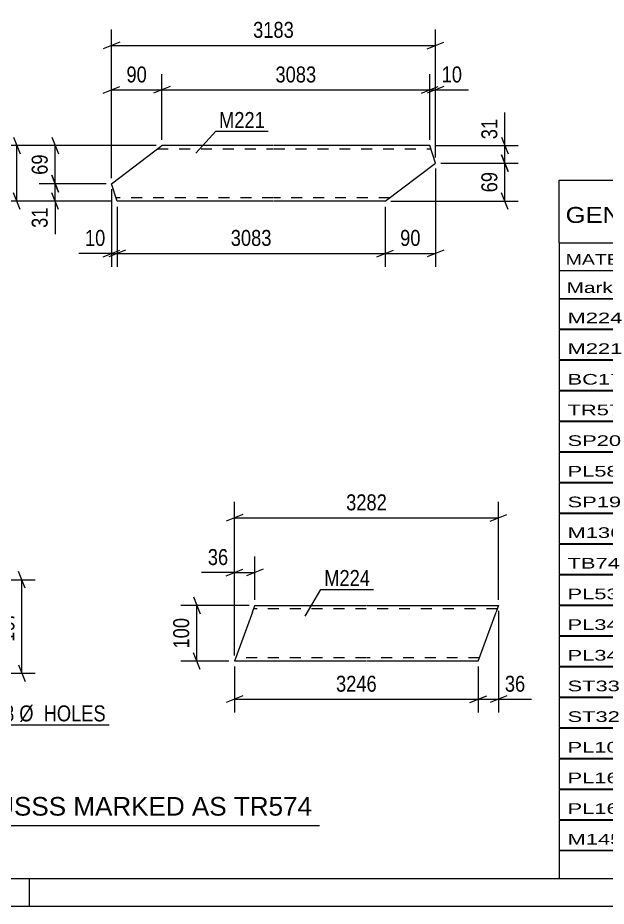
# Model space of a CAD drawing. Header units: millimetres. Extents: x 0 to 841, y 0 to 594.
# Drawn here: x 418.9 to 524.4, y 0 to 159.4 of the extents above; entities that cross this region are included whole.
import ezdxf

# ---------------------------------------------------------------- set-up
doc = ezdxf.new("R2010")
doc.units = ezdxf.units.MM
doc.linetypes.add('DXK_LINE_DOT2', pattern=[3.9198, 1.9599, -1.9599])
doc.styles.add('Arial', font='ARIAL.TTF', dxfattribs={"height": 0.2})
doc.styles.add('Arial Narrow', font='ARIALN.TTF', dxfattribs={"height": 0.2})

# ---------------------------------------------------------------- blocks, each defined once
blk = doc.blocks.new('Unknown-122567994-1133')
at = {"color": 5, "linetype": 'Continuous'}
for p, q in [((5, 5), (836, 5)), ((421, 0), (421, 5)), ((0, 0), (841, 0))]:
    blk.add_line(p, q, dxfattribs=at)
blk = doc.blocks.new('Part-122567994-6184 - 6178')
at = {"color": 2, "linetype": 'Continuous'}
for p, q in [((460.95, 52.77), (457.75, 43.97)), ((460.95, 52.77), (461.39, 53.97)), ((461.39, 53.97), (481.39, 53.97)), ((481.49, 53.97), (505.12, 53.97)), ((501.49, 43.97), (504.69, 52.77)), ((505, 53.62), (504.69, 52.77)), ((505.09, 53.88), (505, 53.62)), ((505.12, 53.97), (505.09, 53.88)), ((481.39, 43.97), (457.75, 43.97)), ((501.49, 43.97), (481.49, 43.97))]:
    blk.add_line(p, q, dxfattribs=at)
at = {"color": 7, "linetype": 'DXK_LINE_DOT2'}
for p, q in [((481.39, 53.37), (461.17, 53.37)), ((461.35, 53.88), (461.26, 53.62)), ((461.39, 53.97), (461.35, 53.88)), ((504.91, 53.37), (481.49, 53.37)), ((505.12, 53.97), (505, 53.62)), ((481.39, 44.57), (457.96, 44.57)), ((501.7, 44.57), (481.49, 44.57))]:
    blk.add_line(p, q, dxfattribs=at)
blk = doc.blocks.new('Part-122567994-6986 - 6980')
at = {"color": 2, "linetype": 'Continuous'}
for p, q in [((435.7, 129.6), (444.7, 136.45)), ((464.7, 136.45), (444.7, 136.45)), ((492.81, 136.45), (464.8, 136.45)), ((493.79, 133.3), (492.81, 136.45)), ((484.8, 126.45), (493.79, 133.3)), ((436.68, 126.45), (435.7, 129.6)), ((464.7, 126.45), (436.68, 126.45)), ((484.8, 126.45), (464.8, 126.45))]:
    blk.add_line(p, q, dxfattribs=at)
at = {"color": 7, "linetype": 'DXK_LINE_DOT2'}
for p, q in [((443.91, 135.85), (464.7, 135.85)), ((464.8, 135.85), (493, 135.85)), ((464.7, 127.05), (436.49, 127.05)), ((485.58, 127.05), (464.8, 127.05))]:
    blk.add_line(p, q, dxfattribs=at)
blk = doc.blocks.new('StraightDimension-122567994-6236 - 6178')
at = {"color": 7, "linetype": 'Continuous'}
for p, q in [((450.37, 55.47), (451.57, 52.47)), ((460.39, 53.97), (448.12, 53.97)), ((450.97, 43.97), (450.97, 53.97)), ((451.57, 42.47), (450.37, 45.47)), ((456.75, 43.97), (448.12, 43.97))]:
    blk.add_line(p, q, dxfattribs=at)
at = {"color": 0}
blk.add_wipeout([(450.22, 52.32), (446.02, 52.32), (446.02, 45.63), (450.22, 45.63)], dxfattribs=at)
at = {"color": 3, "style": 'Arial Narrow'}
blk.add_text('100', height=2.863, rotation=90.0002, dxfattribs=at).set_placement((449.62, 46.23))
blk = doc.blocks.new('StraightDimension-122567994-6212 - 6178')
at = {"color": 7, "linetype": 'Continuous'}
for p, q in [((457.75, 44.97), (457.75, 62.7)), ((461.39, 54.97), (461.39, 62.7)), ((456.25, 59.25), (459.25, 60.45)), ((457.75, 59.85), (461.39, 59.85)), ((462.89, 60.45), (459.89, 59.25))]:
    blk.add_line(p, q, dxfattribs=at)
at = {"color": 0}
blk.add_wipeout([(457.22, 60.6), (457.22, 64.8), (452.36, 64.8), (452.36, 60.6)], dxfattribs=at)
at = {"color": 7, "linetype": 'Continuous'}
blk.add_line((457.75, 59.85), (451.84, 59.85), dxfattribs=at)
blk.add_line((457.75, 59.85), (451.84, 59.85), dxfattribs=at)
at = {"color": 3, "style": 'Arial Narrow'}
blk.add_text('36', height=2.863, dxfattribs=at).set_placement((452.96, 61.2))
blk = doc.blocks.new('StraightDimension-122567994-6187 - 6178')
at = {"color": 7, "linetype": 'Continuous'}
for p, q in [((457.75, 42.97), (457.75, 34.73)), ((501.49, 42.97), (501.49, 34.73)), ((459.25, 37.73), (456.25, 36.53)), ((457.75, 37.13), (501.49, 37.13)), ((499.99, 36.53), (502.99, 37.73))]:
    blk.add_line(p, q, dxfattribs=at)
at = {"color": 0}
blk.add_wipeout([(483.87, 37.88), (483.87, 42.08), (475.36, 42.08), (475.36, 37.88)], dxfattribs=at)
at = {"color": 3, "style": 'Arial Narrow'}
blk.add_text('3246', height=2.863, dxfattribs=at).set_placement((475.96, 38.48))
blk = doc.blocks.new('StraightDimension-122567994-6199 - 6178')
at = {"color": 7, "linetype": 'Continuous'}
for p, q in [((505.12, 52.97), (505.12, 34.73)), ((501.49, 42.97), (501.49, 34.73)), ((499.99, 36.53), (502.99, 37.73)), ((501.49, 37.13), (505.12, 37.13)), ((506.62, 37.73), (503.62, 36.53))]:
    blk.add_line(p, q, dxfattribs=at)
at = {"color": 0}
blk.add_wipeout([(510.51, 37.88), (510.51, 42.08), (505.65, 42.08), (505.65, 37.88)], dxfattribs=at)
at = {"color": 7, "linetype": 'Continuous'}
blk.add_line((505.12, 37.13), (511.03, 37.13), dxfattribs=at)
blk.add_line((505.12, 37.13), (511.03, 37.13), dxfattribs=at)
at = {"color": 3, "style": 'Arial Narrow'}
blk.add_text('36', height=2.863, dxfattribs=at).set_placement((506.25, 38.48))
blk = doc.blocks.new('StraightDimension-122567994-6225 - 6178')
at = {"color": 7, "linetype": 'Continuous'}
for p, q in [((457.75, 44.97), (457.75, 72.51)), ((505.12, 54.97), (505.12, 72.51)), ((459.25, 70.26), (456.25, 69.06)), ((503.62, 69.06), (506.62, 70.26)), ((457.75, 69.66), (505.12, 69.66))]:
    blk.add_line(p, q, dxfattribs=at)
at = {"color": 0}
blk.add_wipeout([(485.69, 70.41), (485.69, 74.61), (477.18, 74.61), (477.18, 70.41)], dxfattribs=at)
at = {"color": 3, "style": 'Arial Narrow'}
blk.add_text('3282', height=2.863, dxfattribs=at).set_placement((477.78, 71.01))
blk = doc.blocks.new('StraightDimension-122567994-7077 - 6980')
at = {"color": 7, "linetype": 'Continuous'}
for p, q in [((436.68, 125.45), (436.68, 114.69)), ((484.8, 125.45), (484.8, 114.69)), ((438.18, 117.69), (435.18, 116.49)), ((436.68, 117.09), (484.8, 117.09)), ((483.3, 116.49), (486.3, 117.69))]:
    blk.add_line(p, q, dxfattribs=at)
at = {"color": 0}
blk.add_wipeout([(465, 117.84), (465, 122.04), (456.48, 122.04), (456.48, 117.84)], dxfattribs=at)
at = {"color": 3, "style": 'Arial Narrow'}
blk.add_text('3083', height=2.863, dxfattribs=at).set_placement((457.08, 118.44))
blk = doc.blocks.new('StraightDimension-122567994-6989 - 6980')
at = {"color": 7, "linetype": 'Continuous'}
for p, q in [((435.7, 130.6), (435.7, 149.26)), ((444.7, 137.45), (444.7, 149.26)), ((434.2, 145.81), (437.2, 147.01)), ((446.2, 147.01), (443.2, 145.81)), ((435.7, 146.41), (444.7, 146.41))]:
    blk.add_line(p, q, dxfattribs=at)
at = {"color": 0}
blk.add_wipeout([(442.63, 147.16), (442.63, 151.36), (437.77, 151.36), (437.77, 147.16)], dxfattribs=at)
at = {"color": 3, "style": 'Arial Narrow'}
blk.add_text('90', height=2.863, dxfattribs=at).set_placement((438.37, 147.76))
blk = doc.blocks.new('StraightDimension-122567994-7031 - 6980')
at = {"color": 7, "linetype": 'Continuous'}
for p, q in [((492.81, 137.45), (492.81, 149.26)), ((493.79, 134.3), (493.79, 149.26)), ((491.31, 145.81), (494.31, 147.01)), ((495.29, 147.01), (492.29, 145.81)), ((492.81, 146.41), (493.79, 146.41))]:
    blk.add_line(p, q, dxfattribs=at)
at = {"color": 0}
blk.add_wipeout([(499.17, 147.16), (499.17, 151.36), (494.31, 151.36), (494.31, 147.16)], dxfattribs=at)
at = {"color": 7, "linetype": 'Continuous'}
blk.add_line((493.79, 146.41), (499.7, 146.41), dxfattribs=at)
blk.add_line((493.79, 146.41), (499.7, 146.41), dxfattribs=at)
at = {"color": 3, "style": 'Arial Narrow'}
blk.add_text('10', height=2.863, dxfattribs=at).set_placement((494.91, 147.76))
blk = doc.blocks.new('StraightDimension-122567994-7007 - 6980')
at = {"color": 7, "linetype": 'Continuous'}
for p, q in [((444.7, 137.45), (444.7, 149.26)), ((492.81, 137.45), (492.81, 149.26)), ((446.2, 147.01), (443.2, 145.81)), ((491.31, 145.81), (494.31, 147.01)), ((444.7, 146.41), (492.81, 146.41))]:
    blk.add_line(p, q, dxfattribs=at)
at = {"color": 0}
blk.add_wipeout([(473.01, 147.16), (473.01, 151.36), (464.5, 151.36), (464.5, 147.16)], dxfattribs=at)
at = {"color": 3, "style": 'Arial Narrow'}
blk.add_text('3083', height=2.863, dxfattribs=at).set_placement((465.1, 147.76))
blk = doc.blocks.new('StraightDimension-122567994-7049 - 6980')
at = {"color": 7, "linetype": 'Continuous'}
for p, q in [((435.7, 130.6), (435.7, 157.26)), ((493.79, 134.3), (493.79, 157.26)), ((437.2, 155.01), (434.2, 153.81)), ((492.29, 153.81), (495.29, 155.01)), ((435.7, 154.41), (493.79, 154.41))]:
    blk.add_line(p, q, dxfattribs=at)
at = {"color": 0}
blk.add_wipeout([(469, 155.16), (469, 159.36), (460.49, 159.36), (460.49, 155.16)], dxfattribs=at)
at = {"color": 3, "style": 'Arial Narrow'}
blk.add_text('3183', height=2.863, dxfattribs=at).set_placement((461.09, 155.76))
blk = doc.blocks.new('StraightDimension-122567994-7060 - 6980')
at = {"color": 7, "linetype": 'Continuous'}
for p, q in [((435.7, 128.6), (435.7, 114.69)), ((436.68, 125.45), (436.68, 114.69)), ((434.2, 116.49), (437.2, 117.69)), ((438.18, 117.69), (435.18, 116.49)), ((435.7, 117.09), (436.68, 117.09))]:
    blk.add_line(p, q, dxfattribs=at)
at = {"color": 0}
blk.add_wipeout([(435.18, 117.84), (435.18, 122.04), (430.32, 122.04), (430.32, 117.84)], dxfattribs=at)
at = {"color": 7, "linetype": 'Continuous'}
blk.add_line((435.7, 117.09), (429.8, 117.09), dxfattribs=at)
blk.add_line((435.7, 117.09), (429.8, 117.09), dxfattribs=at)
at = {"color": 3, "style": 'Arial Narrow'}
blk.add_text('10', height=2.863, dxfattribs=at).set_placement((430.92, 118.44))
blk = doc.blocks.new('StraightDimension-122567994-7102 - 6980')
at = {"color": 7, "linetype": 'Continuous'}
for p, q in [((493.79, 132.3), (493.79, 114.69)), ((484.8, 125.45), (484.8, 114.69)), ((483.3, 116.49), (486.3, 117.69)), ((484.8, 117.09), (493.79, 117.09)), ((495.29, 117.69), (492.29, 116.49))]:
    blk.add_line(p, q, dxfattribs=at)
at = {"color": 0}
blk.add_wipeout([(491.72, 117.84), (491.72, 122.04), (486.87, 122.04), (486.87, 117.84)], dxfattribs=at)
at = {"color": 3, "style": 'Arial Narrow'}
blk.add_text('90', height=2.863, dxfattribs=at).set_placement((487.47, 118.44))
blk = doc.blocks.new('StraightDimension-122567994-7120 - 6980')
at = {"color": 7, "linetype": 'Continuous'}
for p, q in [((424.98, 137.95), (426.18, 134.95)), ((443.7, 136.45), (422.73, 136.45)), ((425.58, 129.6), (425.58, 136.45)), ((426.18, 128.1), (424.98, 131.1)), ((434.7, 129.6), (422.73, 129.6))]:
    blk.add_line(p, q, dxfattribs=at)
at = {"color": 0}
blk.add_wipeout([(424.83, 135.45), (420.63, 135.45), (420.63, 130.59), (424.83, 130.59)], dxfattribs=at)
at = {"color": 3, "style": 'Arial Narrow'}
blk.add_text('69', height=2.863, rotation=90.0002, dxfattribs=at).set_placement((424.23, 131.19))
blk = doc.blocks.new('StraightDimension-122567994-7144 - 6980')
at = {"color": 7, "linetype": 'Continuous'}
for p, q in [((424.98, 131.1), (426.18, 128.1)), ((434.7, 129.6), (422.73, 129.6)), ((425.58, 126.45), (425.58, 129.6)), ((426.18, 124.95), (424.98, 127.95)), ((435.68, 126.45), (422.73, 126.45))]:
    blk.add_line(p, q, dxfattribs=at)
at = {"color": 0}
blk.add_wipeout([(424.83, 125.92), (420.63, 125.92), (420.63, 121.07), (424.83, 121.07)], dxfattribs=at)
at = {"color": 7, "linetype": 'Continuous'}
blk.add_line((425.58, 126.45), (425.58, 120.54), dxfattribs=at)
blk.add_line((425.58, 126.45), (425.58, 120.54), dxfattribs=at)
at = {"color": 3, "style": 'Arial Narrow'}
blk.add_text('31', height=2.863, rotation=90.0002, dxfattribs=at).set_placement((424.23, 121.67))
blk = doc.blocks.new('StraightDimension-122567994-7169 - 6980')
at = {"color": 7, "linetype": 'Continuous'}
for p, q in [((505.65, 137.95), (506.85, 134.95)), ((493.81, 136.45), (508.65, 136.45)), ((506.25, 133.3), (506.25, 136.45)), ((506.85, 131.8), (505.65, 134.8)), ((494.79, 133.3), (508.65, 133.3))]:
    blk.add_line(p, q, dxfattribs=at)
at = {"color": 0}
blk.add_wipeout([(505.5, 141.83), (501.3, 141.83), (501.3, 136.97), (505.5, 136.97)], dxfattribs=at)
at = {"color": 7, "linetype": 'Continuous'}
blk.add_line((506.25, 136.45), (506.25, 142.36), dxfattribs=at)
blk.add_line((506.25, 136.45), (506.25, 142.36), dxfattribs=at)
at = {"color": 3, "style": 'Arial Narrow'}
blk.add_text('31', height=2.863, rotation=90.0002, dxfattribs=at).set_placement((504.9, 137.57))
blk = doc.blocks.new('StraightDimension-122567994-7193 - 6980')
at = {"color": 7, "linetype": 'Continuous'}
for p, q in [((505.65, 134.8), (506.85, 131.8)), ((494.79, 133.3), (508.65, 133.3)), ((506.25, 126.45), (506.25, 133.3)), ((506.85, 124.95), (505.65, 127.95)), ((485.8, 126.45), (508.65, 126.45))]:
    blk.add_line(p, q, dxfattribs=at)
at = {"color": 0}
blk.add_wipeout([(505.5, 132.3), (501.3, 132.3), (501.3, 127.45), (505.5, 127.45)], dxfattribs=at)
at = {"color": 3, "style": 'Arial Narrow'}
blk.add_text('69', height=2.863, rotation=90.0002, dxfattribs=at).set_placement((504.9, 128.05))
blk = doc.blocks.new('StraightDimension-122567994-7218 - 6980')
at = {"color": 7, "linetype": 'Continuous'}
for p, q in [((418.08, 137.95), (419.28, 134.95)), ((443.7, 136.45), (415.83, 136.45)), ((418.68, 126.45), (418.68, 136.45)), ((419.28, 124.95), (418.08, 127.95)), ((435.68, 126.45), (415.83, 126.45))]:
    blk.add_line(p, q, dxfattribs=at)
at = {"color": 0}
blk.add_wipeout([(417.93, 134.79), (413.73, 134.79), (413.73, 128.11), (417.93, 128.11)], dxfattribs=at)
at = {"color": 3, "style": 'Arial Narrow'}
blk.add_text('100', height=2.863, rotation=90.0002, dxfattribs=at).set_placement((417.33, 128.71))
blk = doc.blocks.new('StraightDimension-122567994-24476 - 24458')
at = {"color": 7, "linetype": 'Continuous'}
for p, q in [((420.21, 57.03), (419.01, 60.03)), ((398.37, 58.53), (422.01, 58.53)), ((419.61, 41.82), (419.61, 58.53)), ((419.01, 43.32), (420.21, 40.32)), ((404.3, 41.82), (422.01, 41.82))]:
    blk.add_line(p, q, dxfattribs=at)
at = {"color": 0}
blk.add_wipeout([(418.86, 53.51), (414.66, 53.51), (414.66, 46.83), (418.86, 46.83)], dxfattribs=at)
at = {"color": 3, "style": 'Arial Narrow'}
blk.add_text('167', height=2.863, rotation=90.0002, dxfattribs=at).set_placement((418.26, 47.43))
blk = doc.blocks.new('Unknown-122567994-31871')
at = {"color": 7, "linetype": 'Continuous'}
for p, q in [((516, 130.25), (676, 130.25)), ((516, 119), (516, 130.25)), ((676, 130.25), (676, 119)), ((516, 119), (676, 119)), ((516, 119), (516, 114)), ((676, 119), (676, 114)), ((516, 114), (676, 114)), ((516, 114), (516, 109)), ((540, 114), (540, 109)), ((575.5, 114), (575.5, 109)), ((601.5, 114), (601.5, 109)), ((614.5, 114), (614.5, 109)), ((632, 114), (632, 109)), ((654, 114), (654, 109)), ((676, 114), (676, 109)), ((516, 109), (676, 109)), ((516, 108.95), (516, 103.55)), ((516, 108.95), (676, 108.95)), ((540, 109), (540, 103.5)), ((575.5, 109), (575.5, 103.5)), ((601.5, 109), (601.5, 103.5)), ((614.5, 109), (614.5, 103.5)), ((632, 109), (632, 103.5)), ((654, 109), (654, 103.5)), ((676, 108.95), (676, 103.55)), ((516, 103.55), (676, 103.55)), ((516, 103.45), (516, 98.05)), ((516, 103.45), (676, 103.45)), ((540, 103.5), (540, 98)), ((575.5, 103.5), (575.5, 98)), ((601.5, 103.5), (601.5, 98)), ((614.5, 103.5), (614.5, 98)), ((632, 103.5), (632, 98)), ((654, 103.5), (654, 98)), ((676, 103.45), (676, 98.05)), ((516, 98.05), (676, 98.05)), ((516, 97.95), (516, 92.55)), ((516, 97.95), (676, 97.95)), ((540, 98), (540, 92.5)), ((575.5, 98), (575.5, 92.5)), ((601.5, 98), (601.5, 92.5)), ((614.5, 98), (614.5, 92.5)), ((632, 98), (632, 92.5)), ((654, 98), (654, 92.5)), ((676, 97.95), (676, 92.55)), ((516, 92.55), (676, 92.55)), ((516, 92.45), (516, 87.05)), ((516, 92.45), (676, 92.45)), ((540, 92.5), (540, 87)), ((575.5, 92.5), (575.5, 87)), ((601.5, 92.5), (601.5, 87)), ((614.5, 92.5), (614.5, 87)), ((632, 92.5), (632, 87)), ((654, 92.5), (654, 87)), ((676, 92.45), (676, 87.05)), ((516, 87.05), (676, 87.05)), ((516, 86.95), (516, 81.55)), ((516, 86.95), (676, 86.95)), ((540, 87), (540, 81.5)), ((575.5, 87), (575.5, 81.5)), ((601.5, 87), (601.5, 81.5)), ((614.5, 87), (614.5, 81.5)), ((632, 87), (632, 81.5)), ((654, 87), (654, 81.5)), ((676, 86.95), (676, 81.55)), ((516, 81.55), (676, 81.55)), ((516, 81.45), (516, 76.05)), ((516, 81.45), (676, 81.45)), ((540, 81.5), (540, 76)), ((575.5, 81.5), (575.5, 76)), ((601.5, 81.5), (601.5, 76)), ((614.5, 81.5), (614.5, 76)), ((632, 81.5), (632, 76)), ((654, 81.5), (654, 76)), ((676, 81.45), (676, 76.05)), ((516, 76.05), (676, 76.05)), ((516, 75.95), (516, 70.55)), ((516, 75.95), (676, 75.95)), ((540, 76), (540, 70.5)), ((575.5, 76), (575.5, 70.5)), ((601.5, 76), (601.5, 70.5)), ((614.5, 76), (614.5, 70.5)), ((632, 76), (632, 70.5)), ((654, 76), (654, 70.5)), ((676, 75.95), (676, 70.55)), ((516, 70.55), (676, 70.55)), ((516, 70.45), (516, 65.05)), ((516, 70.45), (676, 70.45)), ((540, 70.5), (540, 65)), ((575.5, 70.5), (575.5, 65)), ((601.5, 70.5), (601.5, 65)), ((614.5, 70.5), (614.5, 65)), ((632, 70.5), (632, 65)), ((654, 70.5), (654, 65)), ((676, 70.45), (676, 65.05)), ((516, 65.05), (676, 65.05)), ((516, 64.95), (516, 59.55)), ((516, 64.95), (676, 64.95)), ((540, 65), (540, 59.5)), ((575.5, 65), (575.5, 59.5)), ((601.5, 65), (601.5, 59.5)), ((614.5, 65), (614.5, 59.5)), ((632, 65), (632, 59.5)), ((654, 65), (654, 59.5)), ((676, 64.95), (676, 59.55)), ((516, 59.55), (676, 59.55)), ((516, 59.45), (516, 54.05)), ((516, 59.45), (676, 59.45)), ((540, 59.5), (540, 54)), ((575.5, 59.5), (575.5, 54)), ((601.5, 59.5), (601.5, 54)), ((614.5, 59.5), (614.5, 54)), ((632, 59.5), (632, 54)), ((654, 59.5), (654, 54)), ((676, 59.45), (676, 54.05)), ((516, 54.05), (676, 54.05)), ((516, 53.95), (516, 48.55)), ((516, 53.95), (676, 53.95)), ((540, 54), (540, 48.5)), ((575.5, 54), (575.5, 48.5)), ((601.5, 54), (601.5, 48.5)), ((614.5, 54), (614.5, 48.5)), ((632, 54), (632, 48.5)), ((654, 54), (654, 48.5)), ((676, 53.95), (676, 48.55)), ((516, 48.55), (676, 48.55)), ((516, 48.45), (516, 43.05)), ((516, 48.45), (676, 48.45)), ((540, 48.5), (540, 43)), ((575.5, 48.5), (575.5, 43)), ((601.5, 48.5), (601.5, 43)), ((614.5, 48.5), (614.5, 43)), ((632, 48.5), (632, 43)), ((654, 48.5), (654, 43)), ((676, 48.45), (676, 43.05)), ((516, 43.05), (676, 43.05)), ((516, 42.95), (516, 37.55)), ((516, 42.95), (676, 42.95)), ((540, 43), (540, 37.5)), ((575.5, 43), (575.5, 37.5)), ((601.5, 43), (601.5, 37.5)), ((614.5, 43), (614.5, 37.5)), ((632, 43), (632, 37.5)), ((654, 43), (654, 37.5)), ((676, 42.95), (676, 37.55)), ((516, 37.55), (676, 37.55)), ((516, 37.45), (516, 32.05)), ((516, 37.45), (676, 37.45)), ((540, 37.5), (540, 32)), ((575.5, 37.5), (575.5, 32)), ((601.5, 37.5), (601.5, 32)), ((614.5, 37.5), (614.5, 32)), ((632, 37.5), (632, 32)), ((654, 37.5), (654, 32)), ((676, 37.45), (676, 32.05)), ((516, 32.05), (676, 32.05)), ((516, 31.95), (516, 26.55)), ((516, 31.95), (676, 31.95)), ((540, 32), (540, 26.5)), ((575.5, 32), (575.5, 26.5)), ((601.5, 32), (601.5, 26.5)), ((614.5, 32), (614.5, 26.5)), ((632, 32), (632, 26.5)), ((654, 32), (654, 26.5)), ((676, 31.95), (676, 26.55)), ((516, 26.55), (676, 26.55)), ((516, 26.45), (516, 21.05)), ((516, 26.45), (676, 26.45)), ((540, 26.5), (540, 21)), ((575.5, 26.5), (575.5, 21)), ((601.5, 26.5), (601.5, 21)), ((614.5, 26.5), (614.5, 21)), ((632, 26.5), (632, 21)), ((654, 26.5), (654, 21)), ((676, 26.45), (676, 21.05)), ((516, 21.05), (676, 21.05)), ((516, 20.95), (516, 15.55)), ((516, 20.95), (676, 20.95)), ((540, 21), (540, 15.5)), ((575.5, 21), (575.5, 15.5)), ((601.5, 21), (601.5, 15.5)), ((614.5, 21), (614.5, 15.5)), ((632, 21), (632, 15.5)), ((654, 21), (654, 15.5)), ((676, 20.95), (676, 15.55)), ((516, 15.55), (676, 15.55)), ((516, 15.45), (516, 10.05)), ((516, 15.45), (676, 15.45)), ((540, 15.5), (540, 10)), ((575.5, 15.5), (575.5, 10)), ((601.5, 15.5), (601.5, 10)), ((614.5, 15.5), (614.5, 10)), ((632, 15.5), (632, 10)), ((654, 15.5), (654, 10)), ((676, 15.45), (676, 10.05)), ((516, 10.05), (676, 10.05)), ((516, 10), (676, 10)), ((516, 10), (516, 5)), ((632, 10), (632, 5)), ((654, 10), (654, 5)), ((676, 10), (676, 5)), ((516, 5), (676, 5))]:
    blk.add_line(p, q, dxfattribs=at)
at = {"color": 7, "style": 'Arial Narrow'}
for s, height, width, p in [('GENERAL NOTES & WELD DETAILS :', 2.8633, 1.4, (517.15, 122.56)), ('REFER TYP DRAWING TYP-01', 1.9089, 1.6, (600.7, 122.66)), ("MATERIAL LIST FOR ASSEMBLY MK'D", 1.9089, 1.6, (517.15, 115.06)), ('TR574', 1.909, 1.794707, (609.9, 114.97)), ('2', 1.91, 1.794707, (638.08, 115.06)), ('No. Required', 1.9089, 1.6, (647.41, 115.06)), ('Mark', 1.909, 1.7, (517.34, 110)), ('Profile', 1.909, 1.7, (550.41, 110)), ('Material', 1.909, 1.7, (580.54, 110.06)), ('No.', 1.909, 1.7, (605.5, 110.06)), ('Length', 1.909, 1.7, (616, 110.06)), ('Area', 1.909, 1.7, (638.5, 110.06)), ('Weight', 1.909, 1.7, (658, 110.06))]:
    blk.add_text(s, height=height, dxfattribs=dict(at, width=width)).set_placement(p)
at = {"color": 7, "linetype": 'Continuous', "style": 'Arial Narrow'}
for s, height, width, p in [('M224', 1.909, 1.794707, (517.5, 104.56)), ('SHS100*6', 1.909, 1.794707, (542, 104.56)), ('E350', 1.909, 1.794707, (581.74, 104.56)), ('8', 1.91, 1.794707, (605.86, 104.56)), ('3282', 1.909, 1.794707, (618.58, 104.56)), ('1.3', 1.909, 1.794707, (642.32, 104.56)), ('459.8', 1.909, 1.794707, (658.96, 104.56)), ('M221', 1.909, 1.794707, (517.5, 99.06)), ('SHS100*6', 1.909, 1.794707, (542, 99.06)), ('E350', 1.909, 1.794707, (581.74, 99.06)), ('7', 1.91, 1.794707, (605.86, 99.06)), ('3183', 1.909, 1.794707, (618.58, 99.06)), ('1.2', 1.909, 1.794707, (642.32, 99.06)), ('384.8', 1.909, 1.794707, (658.96, 99.06)), ('BC179', 1.909, 1.794707, (517.5, 93.56)), ('SHS100*6', 1.909, 1.794707, (542, 93.56)), ('E350', 1.909, 1.794707, (581.74, 93.56)), ('1', 1.91, 1.794707, (605.86, 93.56)), ('17782', 1.909, 1.794707, (616.4, 93.56)), ('7.1', 1.909, 1.794707, (642.32, 93.56)), ('314.9', 1.909, 1.794707, (658.96, 93.56)), ('TR574', 1.909, 1.794707, (517.5, 88.06)), ('SHS100*6', 1.909, 1.794707, (542, 88.06)), ('E350', 1.909, 1.794707, (581.74, 88.06)), ('1', 1.91, 1.794707, (605.86, 88.06)), ('17502', 1.909, 1.794707, (616.4, 88.06)), ('7.0', 1.909, 1.794707, (642.32, 88.06)), ('310.0', 1.909, 1.794707, (658.96, 88.06)), ('SP20', 1.909, 1.794707, (517.5, 82.56)), ('PL20*380', 1.909, 1.794707, (542, 82.56)), ('E350', 1.909, 1.794707, (581.74, 82.56)), ('6', 1.91, 1.794707, (605.86, 82.56)), ('380', 1.909, 1.794707, (620.77, 82.56)), ('0.3', 1.909, 1.794707, (642.32, 82.56)), ('136.0', 1.909, 1.794707, (658.96, 82.56)), ('PL581', 1.909, 1.794707, (517.5, 77.06)), ('PL12*300', 1.909, 1.794707, (542, 77.06)), ('E350', 1.909, 1.794707, (581.74, 77.06)), ('13', 1.909, 1.794707, (604.76, 77.06)), ('310', 1.909, 1.794707, (620.77, 77.06)), ('0.2', 1.909, 1.794707, (642.32, 77.06)), ('113.9', 1.909, 1.794707, (658.96, 77.06)), ('SP19', 1.909, 1.794707, (517.5, 71.56)), ('PL16*325', 1.909, 1.794707, (542, 71.56)), ('E350', 1.909, 1.794707, (581.74, 71.56)), ('4', 1.91, 1.794707, (605.86, 71.56)), ('325', 1.909, 1.794707, (620.77, 71.56)), ('0.2', 1.909, 1.794707, (642.32, 71.56)), ('53.1', 1.909, 1.794707, (661.14, 71.56)), ('M1362', 1.909, 1.794707, (517.5, 66.06)), ('RHS100*100*6', 1.9089, 1.794707, (542, 66.06)), ('E350', 1.909, 1.794707, (581.74, 66.06)), ('13', 1.909, 1.794707, (604.76, 66.06)), ('196', 1.909, 1.794707, (620.77, 66.06)), ('0.1', 1.909, 1.794707, (642.32, 66.06)), ('45.1', 1.909, 1.794707, (661.14, 66.06)), ('TB74', 1.909, 1.794707, (517.5, 60.56)), ('RHS150*110*6', 1.9089, 1.794707, (542, 60.56)), ('E350', 1.909, 1.794707, (581.74, 60.56)), ('6', 1.91, 1.794707, (605.86, 60.56)), ('200', 1.909, 1.794707, (620.77, 60.56)), ('0.1', 1.909, 1.794707, (642.32, 60.56)), ('28.0', 1.909, 1.794707, (661.14, 60.56)), ('PL538', 1.909, 1.794707, (517.5, 55.06)), ('PL10*150', 1.909, 1.794707, (542, 55.06)), ('E350', 1.909, 1.794707, (581.74, 55.06)), ('6', 1.91, 1.794707, (605.86, 55.06)), ('170', 1.909, 1.794707, (620.77, 55.06)), ('0.1', 1.909, 1.794707, (642.32, 55.06)), ('12.0', 1.909, 1.794707, (661.14, 55.06)), ('PL340', 1.909, 1.794707, (517.5, 49.56)), ('PL12*341', 1.909, 1.794707, (542, 49.56)), ('E350', 1.909, 1.794707, (581.74, 49.56)), ('1', 1.91, 1.794707, (605.86, 49.56)), ('391', 1.909, 1.794707, (620.77, 49.56)), ('0.3', 1.909, 1.794707, (642.32, 49.56)), ('11.8', 1.909, 1.794707, (661.14, 49.56)), ('PL341', 1.909, 1.794707, (517.5, 44.06)), ('PL12*332', 1.909, 1.794707, (542, 44.06)), ('E350', 1.909, 1.794707, (581.74, 44.06)), ('1', 1.91, 1.794707, (605.86, 44.06)), ('391', 1.909, 1.794707, (620.77, 44.06)), ('0.3', 1.909, 1.794707, (642.32, 44.06)), ('11.4', 1.909, 1.794707, (661.14, 44.06)), ('ST33', 1.909, 1.794707, (517.5, 38.56)), ('PL8*100', 1.909, 1.794707, (542, 38.56)), ('E350', 1.909, 1.794707, (581.74, 38.56)), ('24', 1.909, 1.794707, (604.76, 38.56)), ('135', 1.909, 1.794707, (620.77, 38.56)), ('0.0', 1.909, 1.794707, (642.32, 38.56)), ('10.0', 1.909, 1.794707, (661.14, 38.56)), ('ST32', 1.909, 1.794707, (517.5, 33.06)), ('PL8*100', 1.909, 1.794707, (542, 33.06)), ('E350', 1.909, 1.794707, (581.74, 33.06)), ('24', 1.909, 1.794707, (604.76, 33.06)), ('121', 1.909, 1.794707, (620.77, 33.06)), ('0.0', 1.909, 1.794707, (642.32, 33.06)), ('8.9', 1.909, 1.794707, (663.33, 33.06)), ('PL100', 1.909, 1.794707, (517.5, 27.56)), ('PL10*120', 1.909, 1.794707, (542, 27.56)), ('E350', 1.909, 1.794707, (581.74, 27.56)), ('2', 1.91, 1.794707, (605.86, 27.56)), ('391', 1.909, 1.794707, (620.77, 27.56)), ('0.1', 1.909, 1.794707, (642.32, 27.56)), ('7.4', 1.909, 1.794707, (663.33, 27.56)), ('PL163', 1.909, 1.794707, (517.5, 22.06)), ('PL12*167', 1.909, 1.794707, (542, 22.06)), ('E350', 1.909, 1.794707, (581.74, 22.06)), ('2', 1.91, 1.794707, (605.86, 22.06)), ('220', 1.909, 1.794707, (620.77, 22.06)), ('0.1', 1.909, 1.794707, (642.32, 22.06)), ('5.1', 1.909, 1.794707, (663.33, 22.06)), ('PL164', 1.909, 1.794707, (517.5, 16.56)), ('PL10*120', 1.909, 1.794707, (542, 16.56)), ('E350', 1.909, 1.794707, (581.74, 16.56)), ('2', 1.91, 1.794707, (605.86, 16.56)), ('220', 1.909, 1.794707, (620.77, 16.56)), ('0.1', 1.909, 1.794707, (642.32, 16.56)), ('4.1', 1.909, 1.794707, (663.33, 16.56)), ('M1450', 1.909, 1.794707, (517.5, 11.06)), ('RHS100*100*6', 1.9089, 1.794707, (542, 11.06)), ('E350', 1.909, 1.794707, (581.74, 11.06)), ('1', 1.91, 1.794707, (605.86, 11.06)), ('220', 1.909, 1.794707, (620.77, 11.06)), ('0.1', 1.909, 1.794707, (642.32, 11.06)), ('3.9', 1.909, 1.794707, (663.33, 11.06)), ('Total', 1.909, 1.7, (618.33, 6.5)), ('42.5', 1.909, 1.794707, (639.64, 6.5)), ('1920.4', 1.909, 1.794707, (656.77, 6.5))]:
    blk.add_text(s, height=height, dxfattribs=dict(at, width=width)).set_placement(p)
blk = doc.blocks.new('Unknown-122567994-31872')
at = {"color": 7, "linetype": 'Continuous'}
blk.add_line((403, 14.5), (473, 14.5), dxfattribs=at)
at = {"color": 7, "style": 'Arial'}
blk.add_text('2-TRUSSS MARKED AS TR574', height=3.3428, dxfattribs=at).set_placement((404.45, 16.25))
blk = doc.blocks.new('Mark-122567994-6180 - 6178')
at = {"color": 0}
blk.add_wipeout([(482.08, 57.44), (482.08, 60.44), (473.85, 60.44), (473.85, 57.44)], dxfattribs=at)
blk.add_wipeout([(482.08, 57.44), (482.08, 60.44), (473.85, 60.44), (473.85, 57.44)], dxfattribs=at)
at = {"color": 30, "linetype": 'Continuous'}
for p, q in [((470.41, 52), (473.25, 56.84)), ((473.25, 56.84), (482.68, 56.84))]:
    blk.add_line(p, q, dxfattribs=at)
at = {"color": 3, "style": 'Arial Narrow'}
blk.add_text('M224', height=2.863, dxfattribs=at).set_placement((473.85, 57.44))
blk = doc.blocks.new('Mark-122567994-6982 - 6980')
at = {"color": 0}
blk.add_wipeout([(463.21, 139.59), (463.21, 142.59), (454.98, 142.59), (454.98, 139.59)], dxfattribs=at)
blk.add_wipeout([(463.21, 139.59), (463.21, 142.59), (454.98, 142.59), (454.98, 139.59)], dxfattribs=at)
at = {"color": 30, "linetype": 'Continuous'}
for p, q in [((450.8, 135.05), (454.38, 138.99)), ((454.38, 138.99), (463.81, 138.99))]:
    blk.add_line(p, q, dxfattribs=at)
at = {"color": 3, "style": 'Arial Narrow'}
blk.add_text('M221', height=2.863, dxfattribs=at).set_placement((454.98, 139.59))
blk = doc.blocks.new('Mark-122567994-31537 - 24458')
at = {"color": 0}
for points in [[(410.96, 33.16), (410.96, 36.16), (409.13, 36.16), (409.13, 33.16)], [(413.69, 33.16), (413.69, 36.16), (411.86, 36.16), (411.86, 33.16)], [(418.24, 33.16), (418.24, 36.16), (414.59, 36.16), (414.59, 33.16)], [(434.67, 33.16), (434.67, 36.16), (419.14, 36.16), (419.14, 33.16)]]:
    blk.add_wipeout(points, dxfattribs=at)
for points in [[(410.96, 33.16), (410.96, 36.16), (409.13, 36.16), (409.13, 33.16)], [(413.69, 33.16), (413.69, 36.16), (411.86, 36.16), (411.86, 33.16)], [(418.24, 33.16), (418.24, 36.16), (414.59, 36.16), (414.59, 33.16)], [(434.67, 33.16), (434.67, 36.16), (419.14, 36.16), (419.14, 33.16)]]:
    blk.add_wipeout(points, dxfattribs=at)
at = {"color": 7, "linetype": 'Continuous'}
for p, q in [((395.8, 49.48), (408.53, 32.56)), ((408.53, 32.56), (435.27, 32.56))]:
    blk.add_line(p, q, dxfattribs=at)
at = {"color": 3, "style": 'Arial Narrow'}
for s, height, p in [('4', 2.86, (409.13, 33.16)), ('#', 2.86, (411.86, 33.16)), ('18', 2.863, (414.59, 33.16)), ('Ø  HOLES', 2.863, (419.14, 33.16))]:
    blk.add_text(s, height=height, dxfattribs=at).set_placement(p)

msp = doc.modelspace()

# ---------------------------------------------------------------- block references
for name in ['Unknown-122567994-1133', 'Part-122567994-6986 - 6980', 'Unknown-122567994-31871', 'Part-122567994-6184 - 6178', 'Unknown-122567994-31872']:
    msp.add_blockref(name, (0, 0))

# ---------------------------------------------------------------- next in the draw order: block references
for name in ['StraightDimension-122567994-6989 - 6980', 'StraightDimension-122567994-7031 - 6980', 'StraightDimension-122567994-7077 - 6980', 'StraightDimension-122567994-24476 - 24458', 'StraightDimension-122567994-6236 - 6178']:
    msp.add_blockref(name, (0, 0))

# ---------------------------------------------------------------- next in the draw order: block references
for name in ['StraightDimension-122567994-7007 - 6980', 'StraightDimension-122567994-7060 - 6980', 'StraightDimension-122567994-6212 - 6178', 'Mark-122567994-31537 - 24458', 'StraightDimension-122567994-6187 - 6178']:
    msp.add_blockref(name, (0, 0))

# ---------------------------------------------------------------- next in the draw order: block references
for name in ['StraightDimension-122567994-7049 - 6980', 'StraightDimension-122567994-6199 - 6178']:
    msp.add_blockref(name, (0, 0))

# ---------------------------------------------------------------- next in the draw order: block references
for name in ['Mark-122567994-6982 - 6980', 'StraightDimension-122567994-7120 - 6980', 'StraightDimension-122567994-7102 - 6980', 'StraightDimension-122567994-6225 - 6178']:
    msp.add_blockref(name, (0, 0))

# ---------------------------------------------------------------- next in the draw order: block references
for name in ['StraightDimension-122567994-7169 - 6980', 'StraightDimension-122567994-7144 - 6980', 'Mark-122567994-6180 - 6178']:
    msp.add_blockref(name, (0, 0))

# ---------------------------------------------------------------- next in the draw order: block references
for name in ['StraightDimension-122567994-7218 - 6980', 'StraightDimension-122567994-7193 - 6980']:
    msp.add_blockref(name, (0, 0))

doc.saveas('drawing.dxf')
